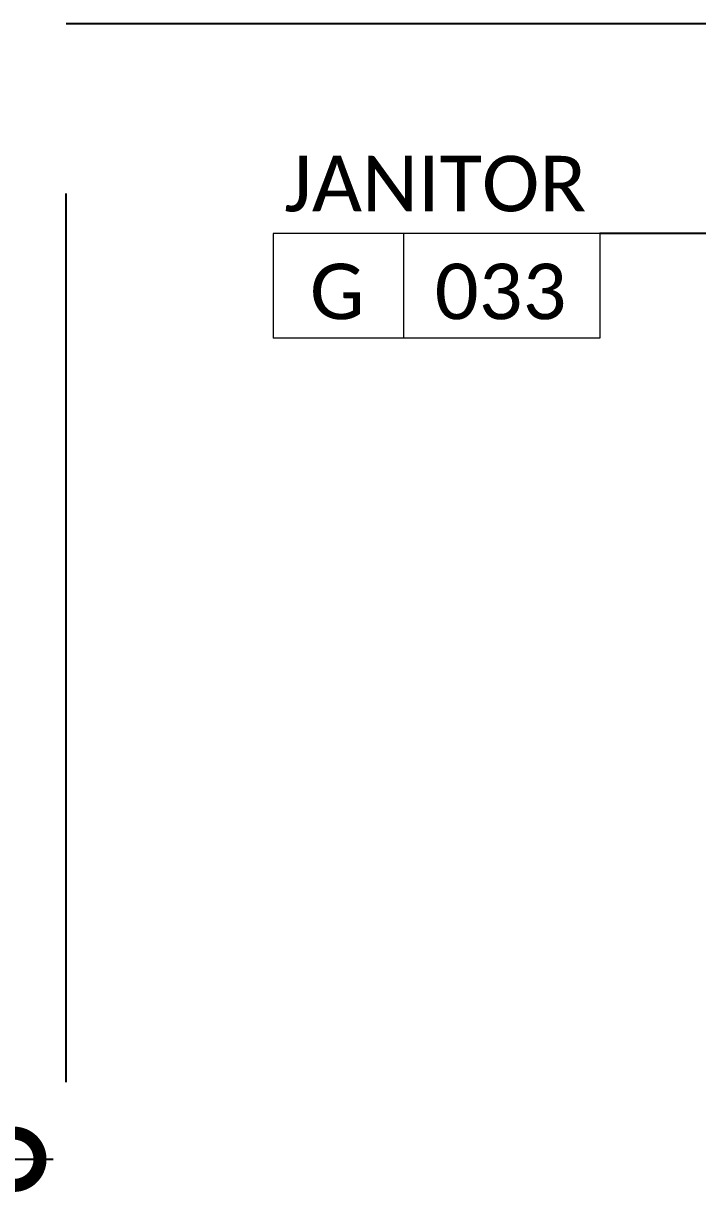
# Model space of a CAD drawing. Header units: metres. Extents: x 22.6 to 101.3, y 9.4 to 67.4.
# Drawn here: x 58.831 to 61.41, y 27.203 to 31.697 of the extents above; entities that cross this region are included whole.
import ezdxf

# ---------------------------------------------------------------- set-up
doc = ezdxf.new("R2010")
doc.units = ezdxf.units.M
doc.linetypes.add('ECG_Line-Ptrn-Sold', pattern=[9144.001, 9144, -0.001])
doc.layers.add('00', color=252, linetype='Continuous')
doc.layers.add('A-DIM', color=7, linetype='Continuous', lineweight=5)
doc.layers.add('A-TEXT', color=7, linetype='ECG_Line-Ptrn-Sold', lineweight=13)
doc.styles.add('Calibri', font='calibri.ttf', dxfattribs={"height": 0.212639})
doc.dimstyles.new('ECG_Dimn-Detl-100', dxfattribs={"dimscale": 0.3048, "dimtxt": 0.25, "dimasz": 1.312336, "dimexe": 0.492126, "dimexo": 0.0625, "dimgap": 0, "dimtad": 1, "dimdec": 0, "dimlfac": 1000, "dimzin": 0, "dimdsep": 46, "dimtxsty": 'Calibri', "dimblk1": 'DOTSMALL', "dimblk2": 'DOTSMALL', "dimsah": 1, "dimcen": 0.09, "dimdle": 0.492126, "dimazin": 0, "dimtfac": 1, "dimtdec": 4, "dimtix": 1, "dimtmove": 0, "dimatfit": 3, "dimfxl": 0.492126, "dimfxlon": 1, "dimtvp": 1, "dimtolj": 1, "dimtzin": 0, "dimarcsym": 2})

# ---------------------------------------------------------------- blocks, each defined once
blk = doc.blocks.new('ECG_G-Tag-Room - ECG_G-Tag-Room-Engl-1568319-GROUND FLOOR PLAN')
at = {"layer": 'A-TEXT'}
for p, q in [((-0.00625, 0), (-0.00625, -0.004)), ((0.00625, 0), (-0.00625, 0)), ((-0.00125, -0.004), (-0.00125, 0)), ((0.00625, 0), (0.00625, -0.004)), ((0.00625, -0.004), (-0.00625, -0.004))]:
    blk.add_line(p, q, dxfattribs=at)
blk = doc.blocks.new('_DotSmall')
at = {"color": 0, "linetype": 'ByBlock', "const_width": 0.5}
blk.add_lwpolyline([(-0.0625, 0, 1), (0.0625, 0, 1)], format="xyb", close=True, dxfattribs=at)

msp = doc.modelspace()

# ---------------------------------------------------------------- linework, layer by layer
at = {"layer": '00', "color": 252}
for p, q in [((58.9939, 31.6973), (61.4939, 31.6973)), ((58.9939, 27.6473), (58.9939, 31.0473)), ((62.8182, 30.8936), (61.0364, 30.8936))]:
    msp.add_line(p, q, dxfattribs=at)

# ---------------------------------------------------------------- block references
at = {"layer": '00', "color": 252, "xscale": 99.99999999999993, "yscale": 99.99999999999993, "zscale": 99.99999999999993}
msp.add_blockref('ECG_G-Tag-Room - ECG_G-Tag-Room-Engl-1568319-GROUND FLOOR PLAN', (60.4114, 30.8936), dxfattribs=at)

# ---------------------------------------------------------------- texts
at = {"layer": '00', "color": 252, "attachment_point": 2, "line_spacing_factor": 1.156427, "style": 'Calibri'}
for s, insert, char_height, width in [('JANITOR', (60.4065, 31.1912), 0.21264, 1.407), ('\\fCalibri|b0|i0|c178|p34|;G', (60.031, 30.7787), 0.212639, 0.255), ('033', (60.6565, 30.7787), 0.21264, 0.612)]:
    msp.add_mtext(s, dxfattribs=dict(at, insert=insert, char_height=char_height, width=width))

# ---------------------------------------------------------------- dimensions: what is measured, and where the dimension line sits
at = {"layer": 'A-DIM'}
msp.add_linear_dim(base=(58.7939, 27.3528), p1=(55.7939, 27.5028), p2=(58.7939, 27.5028), dimstyle='ECG_Dimn-Detl-100', override={"dimpost": '<>', "dimfxl": 3}, dxfattribs=at).render()

doc.saveas('drawing.dxf')
